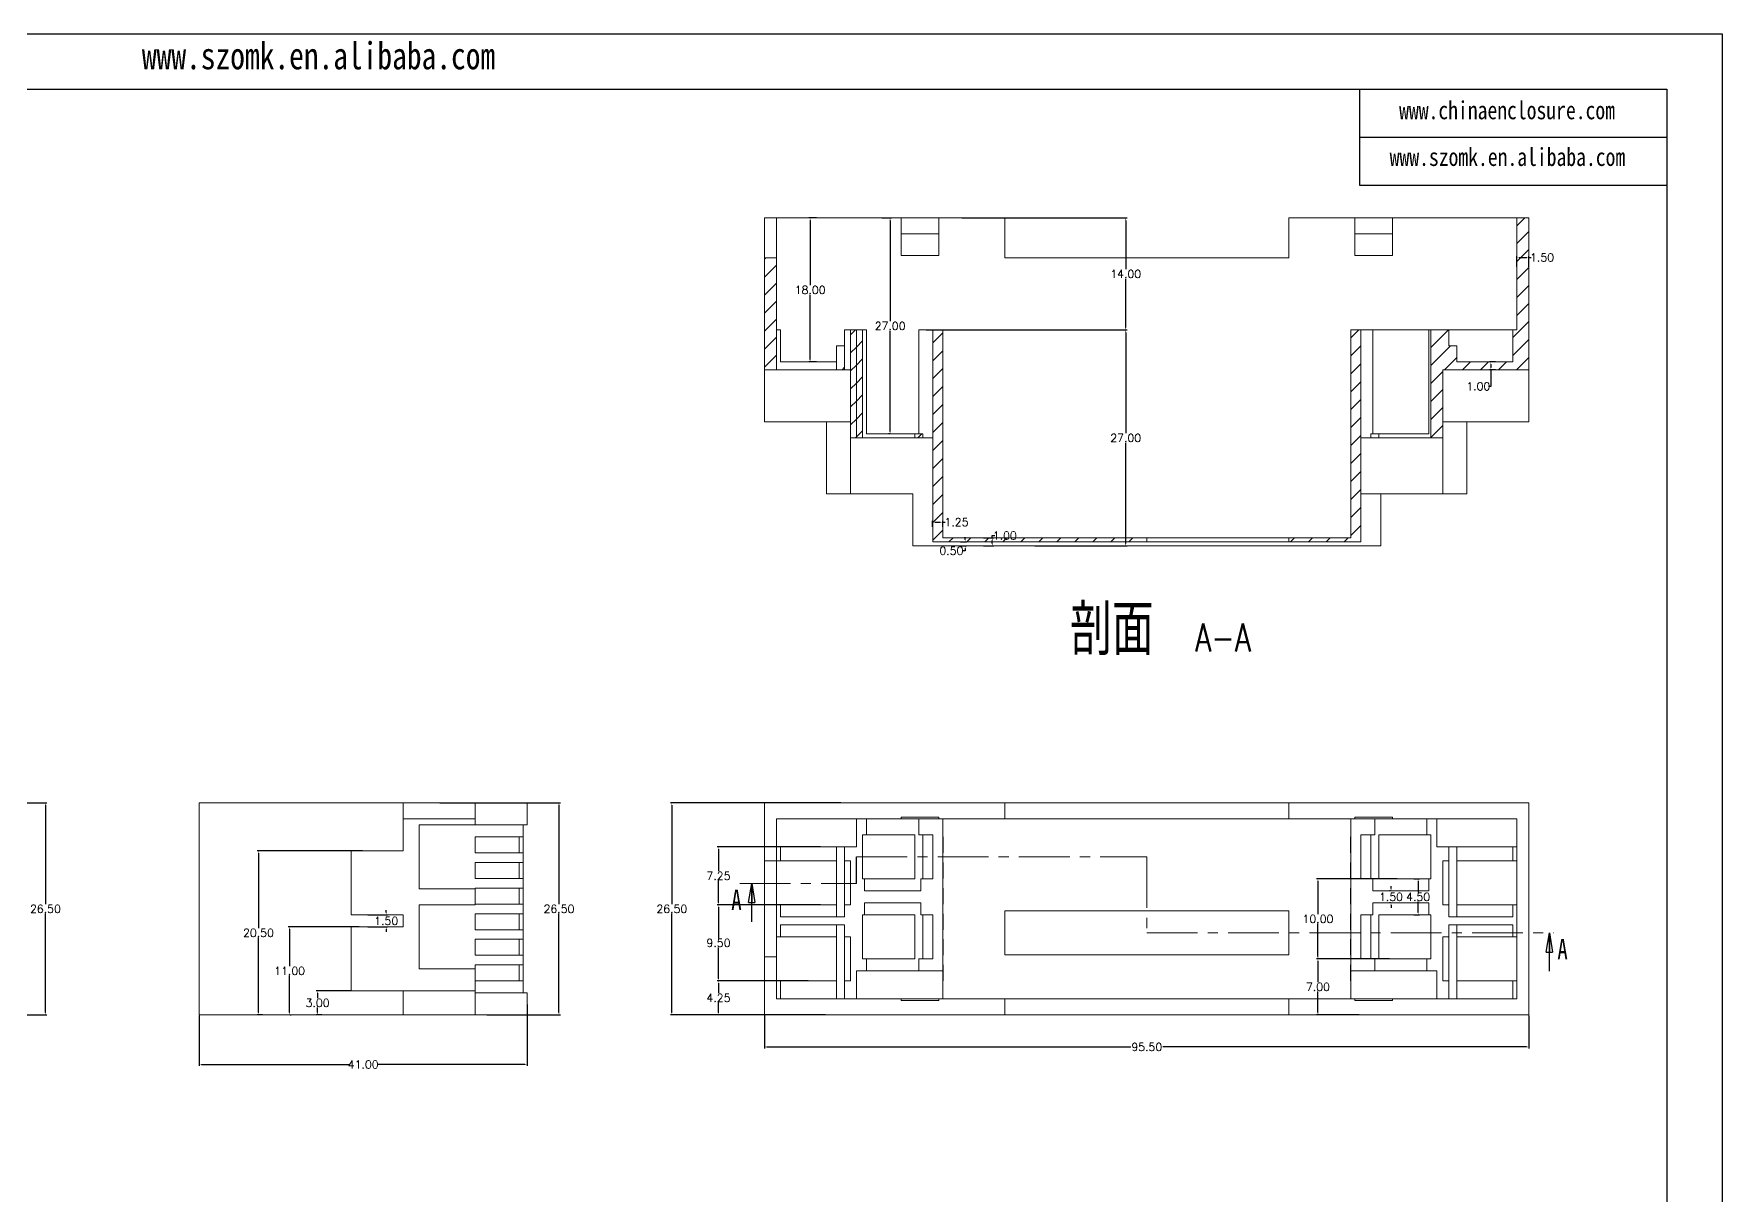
# Model space of a CAD drawing. Header units: inches. Extents: x 2307 to 3202, y 573 to 864.
# Drawn here: x 2506.2 to 2717.2, y 718.1 to 863.3 of the extents above; entities that cross this region are included whole.
import ezdxf

# ---------------------------------------------------------------- set-up
doc = ezdxf.new("R2010")
doc.units = ezdxf.units.IN
doc.linetypes.add('CENTER', pattern=[10.16, 6.35, -1.27, 1.27, -1.27])
doc.linetypes.add('PHANTOM', pattern=[12.7, 6.35, -1.27, 1.27, -1.27, 1.27, -1.27])
doc.layers.add('文字', color=81, linetype='Continuous')
doc.styles.add('SLDTEXTSTYLE0', font='TXT', dxfattribs={"width": 0.75})
doc.styles.add('SLDTEXTSTYLE1', font='TXT', dxfattribs={"width": 0.75, "bigfont": 'bigfont'})
doc.styles.add('SLDTEXTSTYLE3', font='TXT', dxfattribs={"width": 0.75, "bigfont": 'bigfont'})
doc.styles.get("Standard").update_dxf_attribs({"font": 'txt', "bigfont": 'gbcbig.shx'})
doc.styles.add('宋体', font='', dxfattribs={"width": 0.8, "height": 3.5})
doc.styles.get('宋体').set_extended_font_data('SimSun')
doc.dimstyles.new('1.5', dxfattribs={"dimtxt": 1, "dimasz": 0.3, "dimexe": 0.18, "dimexo": 0.0625, "dimgap": 0.09, "dimtad": 0, "dimtih": 1, "dimtoh": 1, "dimzin": 0, "dimdsep": 46, "dimtxsty": 'Standard', "dimcen": 0, "dimadec": 0, "dimazin": 2, "dimtfac": 1, "dimtofl": 0, "dimtmove": 0, "dimatfit": 3, "dimfxl": 1, "dimtolj": 1, "dimtzin": 0, "dimarcsym": 0})
pattern_1 = [(45, (2081.171, 281.8205), (-2.245064, 2.245064), [])]

# ---------------------------------------------------------------- blocks, each defined once
blk = doc.blocks.new('_CLOSED')
at = {"color": 0, "linetype": 'ByBlock', "lineweight": -2}
for p, q in [((-1, 0.166667), (0, 0)), ((-1, 0.166667), (-1, -0.166667)), ((0, 0), (-1, -0.166667)), ((0, 0), (-1, 0))]:
    blk.add_line(p, q, dxfattribs=at)
blk = doc.blocks.new('SW_NOTE_2')
at = {"color": 0, "linetype": 'Continuous', "lineweight": 0, "attachment_point": 2}
for s, insert, char_height, style in [('剖面', (8.33, 8.19), 6.35, 'SLDTEXTSTYLE1'), ('A-A', (22.23, 5.8), 3.5, 'SLDTEXTSTYLE3')]:
    blk.add_mtext(s, dxfattribs=dict(at, insert=insert, char_height=char_height, style=style))
blk = doc.blocks.new('*D239')
at = {"color": 0, "lineweight": -2}
for p, q in [((2486.42, 767.18), (2507.82, 767.18)), ((2507.64, 766.88), (2507.64, 754.52)), ((2507.64, 740.98), (2507.64, 753.34)), ((2485.89, 740.68), (2507.82, 740.68))]:
    blk.add_line(p, q, dxfattribs=at)
at = {"color": 0}
for points in [[(2507.59, 766.88), (2507.69, 766.88), (2507.64, 767.18)], [(2507.59, 740.98), (2507.69, 740.98), (2507.64, 740.68)]]:
    blk.add_solid(points, dxfattribs=at)
at = {"layer": 'Defpoints', "color": 0}
for p in [(2486.36, 767.18), (2507.64, 767.18), (2485.83, 740.68)]:
    blk.add_point(p, dxfattribs=at)
at = {"color": 0, "insert": (2507.64, 753.93), "char_height": 1, "attachment_point": 5}
blk.add_mtext('\\A1;26.50', dxfattribs=at)
blk = doc.blocks.new('*D253')
at = {"color": 0, "lineweight": -2}
for p, q in [((2526.85, 740.62), (2526.85, 734.3)), ((2567.85, 741.99), (2567.85, 734.3)), ((2527.15, 734.48), (2545.59, 734.48)), ((2567.55, 734.48), (2549.1, 734.48))]:
    blk.add_line(p, q, dxfattribs=at)
at = {"color": 0}
for points in [[(2527.15, 734.53), (2527.15, 734.43), (2526.85, 734.48)], [(2567.55, 734.53), (2567.55, 734.43), (2567.85, 734.48)]]:
    blk.add_solid(points, dxfattribs=at)
at = {"layer": 'Defpoints', "color": 0}
for p in [(2526.85, 740.68), (2567.85, 742.05), (2567.85, 734.48)]:
    blk.add_point(p, dxfattribs=at)
at = {"color": 0, "insert": (2547.35, 734.48), "char_height": 1, "attachment_point": 5}
blk.add_mtext('\\A1;41.00', dxfattribs=at)
blk = doc.blocks.new('*D254')
at = {"color": 0, "lineweight": -2}
for p, q in [((2556.91, 767.18), (2571.99, 767.18)), ((2571.81, 766.88), (2571.81, 754.52)), ((2571.81, 740.98), (2571.81, 753.34)), ((2562.79, 740.68), (2571.99, 740.68))]:
    blk.add_line(p, q, dxfattribs=at)
at = {"color": 0}
for points in [[(2571.76, 766.88), (2571.86, 766.88), (2571.81, 767.18)], [(2571.76, 740.98), (2571.86, 740.98), (2571.81, 740.68)]]:
    blk.add_solid(points, dxfattribs=at)
at = {"layer": 'Defpoints', "color": 0}
for p in [(2556.85, 767.18), (2571.81, 767.18), (2562.73, 740.68)]:
    blk.add_point(p, dxfattribs=at)
at = {"color": 0, "insert": (2571.81, 753.93), "char_height": 1, "attachment_point": 5}
blk.add_mtext('\\A1;26.50', dxfattribs=at)
blk = doc.blocks.new('*D255')
at = {"color": 0, "lineweight": -2}
for p, q in [((2545.79, 743.68), (2541.47, 743.68)), ((2541.65, 743.38), (2541.65, 742.77)), ((2542.19, 740.68), (2541.47, 740.68)), ((2541.65, 740.98), (2541.65, 741.59))]:
    blk.add_line(p, q, dxfattribs=at)
at = {"color": 0}
for points in [[(2541.6, 743.38), (2541.7, 743.38), (2541.65, 743.68)], [(2541.6, 740.98), (2541.7, 740.98), (2541.65, 740.68)]]:
    blk.add_solid(points, dxfattribs=at)
at = {"layer": 'Defpoints', "color": 0}
for p in [(2541.65, 743.68), (2545.85, 743.68), (2542.25, 740.68)]:
    blk.add_point(p, dxfattribs=at)
at = {"color": 0, "insert": (2541.65, 742.18), "char_height": 1, "attachment_point": 5}
blk.add_mtext('\\A1;3.00', dxfattribs=at)
blk = doc.blocks.new('*D256')
at = {"color": 0, "lineweight": -2}
for p, q in [((2546.83, 751.68), (2537.97, 751.68)), ((2538.15, 751.38), (2538.15, 746.77)), ((2538.15, 740.98), (2538.15, 745.59)), ((2538.21, 740.68), (2538.33, 740.68))]:
    blk.add_line(p, q, dxfattribs=at)
at = {"color": 0}
for points in [[(2538.1, 751.38), (2538.2, 751.38), (2538.15, 751.68)], [(2538.1, 740.98), (2538.2, 740.98), (2538.15, 740.68)]]:
    blk.add_solid(points, dxfattribs=at)
at = {"layer": 'Defpoints', "color": 0}
for p in [(2538.15, 751.68), (2546.89, 751.68), (2538.15, 740.68)]:
    blk.add_point(p, dxfattribs=at)
at = {"color": 0, "insert": (2538.15, 746.18), "char_height": 1, "attachment_point": 5}
blk.add_mtext('\\A1;11.00', dxfattribs=at)
blk = doc.blocks.new('*D257')
at = {"color": 0, "lineweight": -2}
for p, q in [((2547.27, 761.18), (2534.08, 761.18)), ((2534.26, 760.88), (2534.26, 751.52)), ((2534.26, 740.98), (2534.26, 750.34)), ((2534.75, 740.68), (2534.08, 740.68))]:
    blk.add_line(p, q, dxfattribs=at)
at = {"color": 0}
for points in [[(2534.21, 760.88), (2534.31, 760.88), (2534.26, 761.18)], [(2534.21, 740.98), (2534.31, 740.98), (2534.26, 740.68)]]:
    blk.add_solid(points, dxfattribs=at)
at = {"layer": 'Defpoints', "color": 0}
for p in [(2534.26, 761.18), (2547.33, 761.18), (2534.82, 740.68)]:
    blk.add_point(p, dxfattribs=at)
at = {"color": 0, "insert": (2534.26, 750.93), "char_height": 1, "attachment_point": 5}
blk.add_mtext('\\A1;20.50', dxfattribs=at)
blk = doc.blocks.new('*D258')
at = {"color": 0, "lineweight": -2}
for p, q in [((2547.92, 753.18), (2550.4, 753.18)), ((2550.22, 753.48), (2550.22, 753.78)), ((2547.92, 751.68), (2550.4, 751.68)), ((2550.22, 751.38), (2550.22, 751.08))]:
    blk.add_line(p, q, dxfattribs=at)
at = {"color": 0}
for points in [[(2550.17, 753.48), (2550.27, 753.48), (2550.22, 753.18)], [(2550.17, 751.38), (2550.27, 751.38), (2550.22, 751.68)]]:
    blk.add_solid(points, dxfattribs=at)
at = {"layer": 'Defpoints', "color": 0}
for p in [(2547.85, 753.18), (2547.85, 751.68), (2550.22, 751.68)]:
    blk.add_point(p, dxfattribs=at)
at = {"color": 0, "insert": (2550.22, 752.43), "char_height": 1, "attachment_point": 5}
blk.add_mtext('\\A1;1.50', dxfattribs=at)
blk = doc.blocks.new('*D262')
at = {"color": 0, "lineweight": -2}
for p, q in [((2597.5, 740.62), (2597.5, 736.49)), ((2693, 740.62), (2693, 736.49)), ((2597.8, 736.67), (2643.25, 736.67)), ((2692.7, 736.67), (2647.26, 736.67))]:
    blk.add_line(p, q, dxfattribs=at)
at = {"color": 0}
for points in [[(2597.8, 736.72), (2597.8, 736.62), (2597.5, 736.67)], [(2692.7, 736.72), (2692.7, 736.62), (2693, 736.67)]]:
    blk.add_solid(points, dxfattribs=at)
at = {"layer": 'Defpoints', "color": 0}
for p in [(2597.5, 740.68), (2693, 740.68), (2597.5, 736.67)]:
    blk.add_point(p, dxfattribs=at)
at = {"color": 0, "insert": (2645.25, 736.67), "char_height": 1, "attachment_point": 5}
blk.add_mtext('\\A1;95.50', dxfattribs=at)
blk = doc.blocks.new('*D263')
at = {"color": 0, "lineweight": -2}
for p, q in [((2607.03, 767.18), (2585.73, 767.18)), ((2585.91, 766.88), (2585.91, 754.52)), ((2585.91, 740.98), (2585.91, 753.34)), ((2605.12, 740.68), (2585.73, 740.68))]:
    blk.add_line(p, q, dxfattribs=at)
at = {"color": 0}
for points in [[(2585.86, 766.88), (2585.96, 766.88), (2585.91, 767.18)], [(2585.86, 740.98), (2585.96, 740.98), (2585.91, 740.68)]]:
    blk.add_solid(points, dxfattribs=at)
at = {"layer": 'Defpoints', "color": 0}
for p in [(2585.91, 767.18), (2607.09, 767.18), (2605.18, 740.68)]:
    blk.add_point(p, dxfattribs=at)
at = {"color": 0, "insert": (2585.91, 753.93), "char_height": 1, "attachment_point": 5}
blk.add_mtext('\\A1;26.50', dxfattribs=at)
blk = doc.blocks.new('*D264')
at = {"color": 0, "lineweight": -2}
for p, q in [((2602.94, 744.93), (2591.56, 744.93)), ((2591.74, 744.63), (2591.74, 743.39)), ((2601.85, 740.68), (2591.56, 740.68)), ((2591.74, 740.98), (2591.74, 742.21))]:
    blk.add_line(p, q, dxfattribs=at)
at = {"color": 0}
for points in [[(2591.69, 744.63), (2591.79, 744.63), (2591.74, 744.93)], [(2591.69, 740.98), (2591.79, 740.98), (2591.74, 740.68)]]:
    blk.add_solid(points, dxfattribs=at)
at = {"layer": 'Defpoints', "color": 0}
for p in [(2603, 744.93), (2591.74, 740.68), (2601.91, 740.68)]:
    blk.add_point(p, dxfattribs=at)
at = {"color": 0, "insert": (2591.74, 742.8), "char_height": 1, "attachment_point": 5}
blk.add_mtext('\\A1;4.25', dxfattribs=at)
blk = doc.blocks.new('*D265')
at = {"color": 0, "lineweight": -2}
for p, q in [((2602.94, 754.43), (2591.56, 754.43)), ((2591.74, 754.13), (2591.74, 750.27)), ((2591.74, 745.23), (2591.74, 749.09)), ((2602.94, 744.93), (2591.56, 744.93))]:
    blk.add_line(p, q, dxfattribs=at)
at = {"color": 0}
for points in [[(2591.69, 754.13), (2591.79, 754.13), (2591.74, 754.43)], [(2591.69, 745.23), (2591.79, 745.23), (2591.74, 744.93)]]:
    blk.add_solid(points, dxfattribs=at)
at = {"layer": 'Defpoints', "color": 0}
for p in [(2591.74, 754.43), (2603, 754.43), (2603, 744.93)]:
    blk.add_point(p, dxfattribs=at)
at = {"color": 0, "insert": (2591.74, 749.68), "char_height": 1, "attachment_point": 5}
blk.add_mtext('\\A1;9.50', dxfattribs=at)
blk = doc.blocks.new('*D266')
at = {"color": 0, "lineweight": -2}
for p, q in [((2604.5, 761.68), (2591.56, 761.68)), ((2591.74, 761.38), (2591.74, 758.64)), ((2591.74, 754.73), (2591.74, 757.46)), ((2604.5, 754.43), (2591.56, 754.43))]:
    blk.add_line(p, q, dxfattribs=at)
at = {"color": 0}
for points in [[(2591.69, 761.38), (2591.79, 761.38), (2591.74, 761.68)], [(2591.69, 754.73), (2591.79, 754.73), (2591.74, 754.43)]]:
    blk.add_solid(points, dxfattribs=at)
at = {"layer": 'Defpoints', "color": 0}
for p in [(2591.74, 761.68), (2604.57, 761.68), (2604.57, 754.43)]:
    blk.add_point(p, dxfattribs=at)
at = {"color": 0, "insert": (2591.74, 758.05), "char_height": 1, "attachment_point": 5}
blk.add_mtext('\\A1;7.25', dxfattribs=at)
blk = doc.blocks.new('*D267')
at = {"color": 0, "lineweight": -2}
for p, q in [((2675.56, 747.68), (2666.46, 747.68)), ((2666.64, 747.38), (2666.64, 744.77)), ((2666.64, 740.98), (2666.64, 743.59)), ((2671.77, 740.68), (2666.46, 740.68))]:
    blk.add_line(p, q, dxfattribs=at)
at = {"color": 0}
for points in [[(2666.59, 747.38), (2666.69, 747.38), (2666.64, 747.68)], [(2666.59, 740.98), (2666.69, 740.98), (2666.64, 740.68)]]:
    blk.add_solid(points, dxfattribs=at)
at = {"layer": 'Defpoints', "color": 0}
for p in [(2666.64, 747.68), (2675.63, 747.68), (2671.83, 740.68)]:
    blk.add_point(p, dxfattribs=at)
at = {"color": 0, "insert": (2666.64, 744.18), "char_height": 1, "attachment_point": 5}
blk.add_mtext('\\A1;7.00', dxfattribs=at)
blk = doc.blocks.new('*D268')
at = {"color": 0, "lineweight": -2}
for p, q in [((2676.55, 757.68), (2666.46, 757.68)), ((2666.64, 757.38), (2666.64, 753.27)), ((2666.64, 747.98), (2666.64, 752.09)), ((2675.56, 747.68), (2666.46, 747.68))]:
    blk.add_line(p, q, dxfattribs=at)
at = {"color": 0}
for points in [[(2666.59, 757.38), (2666.69, 757.38), (2666.64, 757.68)], [(2666.59, 747.98), (2666.69, 747.98), (2666.64, 747.68)]]:
    blk.add_solid(points, dxfattribs=at)
at = {"layer": 'Defpoints', "color": 0}
for p in [(2666.64, 757.68), (2676.61, 757.68), (2675.63, 747.68)]:
    blk.add_point(p, dxfattribs=at)
at = {"color": 0, "insert": (2666.64, 752.68), "char_height": 1, "attachment_point": 5}
blk.add_mtext('\\A1;10.00', dxfattribs=at)
blk = doc.blocks.new('*D269')
at = {"color": 0, "lineweight": -2}
for p, q in [((2675.7, 756.18), (2675.59, 756.18)), ((2675.77, 756.48), (2675.77, 756.78)), ((2675.7, 754.68), (2675.59, 754.68)), ((2675.77, 754.38), (2675.77, 754.08))]:
    blk.add_line(p, q, dxfattribs=at)
at = {"color": 0}
for points in [[(2675.72, 756.48), (2675.82, 756.48), (2675.77, 756.18)], [(2675.72, 754.38), (2675.82, 754.38), (2675.77, 754.68)]]:
    blk.add_solid(points, dxfattribs=at)
at = {"layer": 'Defpoints', "color": 0}
for p in [(2675.77, 756.18), (2675.77, 756.18), (2675.77, 754.68)]:
    blk.add_point(p, dxfattribs=at)
at = {"color": 0, "insert": (2675.77, 755.43), "char_height": 1, "attachment_point": 5}
blk.add_mtext('\\A1;1.50', dxfattribs=at)
blk = doc.blocks.new('*D270')
at = {"color": 0, "lineweight": -2}
for p, q in [((2678.64, 757.68), (2679.34, 757.68)), ((2679.16, 757.38), (2679.16, 756.02)), ((2678.64, 753.18), (2679.34, 753.18)), ((2679.16, 753.48), (2679.16, 754.84))]:
    blk.add_line(p, q, dxfattribs=at)
at = {"color": 0}
for points in [[(2679.11, 757.38), (2679.21, 757.38), (2679.16, 757.68)], [(2679.11, 753.48), (2679.21, 753.48), (2679.16, 753.18)]]:
    blk.add_solid(points, dxfattribs=at)
at = {"layer": 'Defpoints', "color": 0}
for p in [(2678.58, 757.68), (2679.16, 757.68), (2678.58, 753.18)]:
    blk.add_point(p, dxfattribs=at)
at = {"color": 0, "insert": (2679.16, 755.43), "char_height": 1, "attachment_point": 5}
blk.add_mtext('\\A1;4.50', dxfattribs=at)
blk = doc.blocks.new('*D271')
at = {"color": 0, "lineweight": -2}
for p, q in [((2691.5, 834.18), (2691.5, 835.53)), ((2693, 834.18), (2693, 835.53)), ((2691.8, 835.35), (2692.7, 835.35)), ((2693, 835.35), (2693.3, 835.35))]:
    blk.add_line(p, q, dxfattribs=at)
at = {"color": 0}
for points in [[(2691.8, 835.4), (2691.8, 835.3), (2691.5, 835.35)], [(2692.7, 835.4), (2692.7, 835.3), (2693, 835.35)]]:
    blk.add_solid(points, dxfattribs=at)
at = {"layer": 'Defpoints', "color": 0}
for p in [(2691.5, 834.11), (2693, 835.35), (2693, 834.11)]:
    blk.add_point(p, dxfattribs=at)
at = {"color": 0, "insert": (2694.64, 835.35), "char_height": 1, "attachment_point": 5}
blk.add_mtext('\\A1;1.50', dxfattribs=at)
blk = doc.blocks.new('*D272')
at = {"color": 0, "lineweight": -2}
for p, q in [((2688.81, 822.29), (2688.06, 822.29)), ((2688.81, 821.29), (2688.06, 821.29)), ((2688.24, 821.99), (2688.24, 821.59)), ((2688.24, 821.29), (2688.24, 819.24)), ((2688.24, 819.24), (2687.94, 819.24))]:
    blk.add_line(p, q, dxfattribs=at)
at = {"color": 0}
for points in [[(2688.19, 821.99), (2688.29, 821.99), (2688.24, 822.29)], [(2688.19, 821.59), (2688.29, 821.59), (2688.24, 821.29)]]:
    blk.add_solid(points, dxfattribs=at)
at = {"layer": 'Defpoints', "color": 0}
for p in [(2688.24, 821.29), (2688.88, 822.29), (2688.88, 821.29)]:
    blk.add_point(p, dxfattribs=at)
at = {"color": 0, "insert": (2686.68, 819.24), "char_height": 1, "attachment_point": 5}
blk.add_mtext('\\A1;1.00', dxfattribs=at)
blk = doc.blocks.new('*D273')
at = {"color": 0, "lineweight": -2}
for p, q in [((2621.96, 799.79), (2622.74, 799.79)), ((2622.56, 800.09), (2622.56, 800.39)), ((2621.96, 799.29), (2622.74, 799.29)), ((2622.56, 798.69), (2622.26, 798.69)), ((2622.56, 798.99), (2622.56, 798.69))]:
    blk.add_line(p, q, dxfattribs=at)
at = {"color": 0}
for points in [[(2622.51, 800.09), (2622.61, 800.09), (2622.56, 799.79)], [(2622.51, 798.99), (2622.61, 798.99), (2622.56, 799.29)]]:
    blk.add_solid(points, dxfattribs=at)
at = {"layer": 'Defpoints', "color": 0}
for p in [(2621.9, 799.79), (2621.9, 799.29), (2622.56, 799.29)]:
    blk.add_point(p, dxfattribs=at)
at = {"color": 0, "insert": (2620.84, 798.69), "char_height": 1, "attachment_point": 5}
blk.add_mtext('\\A1;0.50', dxfattribs=at)
blk = doc.blocks.new('*D274')
at = {"color": 0, "lineweight": -2}
for p, q in [((2624.85, 800.29), (2626.13, 800.29)), ((2625.95, 800.29), (2625.95, 800.59)), ((2625.95, 800.59), (2626.25, 800.59)), ((2625.95, 799.59), (2625.95, 799.99)), ((2624.85, 799.29), (2626.13, 799.29))]:
    blk.add_line(p, q, dxfattribs=at)
at = {"color": 0}
for points in [[(2625.9, 799.99), (2626, 799.99), (2625.95, 800.29)], [(2625.9, 799.59), (2626, 799.59), (2625.95, 799.29)]]:
    blk.add_solid(points, dxfattribs=at)
at = {"layer": 'Defpoints', "color": 0}
for p in [(2624.78, 800.29), (2625.95, 800.29), (2624.78, 799.29)]:
    blk.add_point(p, dxfattribs=at)
at = {"color": 0, "insert": (2627.51, 800.59), "char_height": 1, "attachment_point": 5}
blk.add_mtext('\\A1;1.00', dxfattribs=at)
blk = doc.blocks.new('*D275')
at = {"color": 0, "lineweight": -2}
for p, q in [((2618.5, 801.69), (2618.5, 802.45)), ((2618.8, 802.27), (2619.45, 802.27)), ((2619.75, 801.69), (2619.75, 802.45)), ((2619.75, 802.27), (2620.05, 802.27))]:
    blk.add_line(p, q, dxfattribs=at)
at = {"color": 0}
for points in [[(2618.8, 802.32), (2618.8, 802.22), (2618.5, 802.27)], [(2619.45, 802.32), (2619.45, 802.22), (2619.75, 802.27)]]:
    blk.add_solid(points, dxfattribs=at)
at = {"layer": 'Defpoints', "color": 0}
for p in [(2619.75, 802.27), (2618.5, 801.63), (2619.75, 801.63)]:
    blk.add_point(p, dxfattribs=at)
at = {"color": 0, "insert": (2621.48, 802.27), "char_height": 1, "attachment_point": 5}
blk.add_mtext('\\A1;1.25', dxfattribs=at)
blk = doc.blocks.new('*D276')
at = {"color": 0, "lineweight": -2}
for p, q in [((2619.81, 826.29), (2642.8, 826.29)), ((2642.62, 825.99), (2642.62, 813.38)), ((2642.62, 799.59), (2642.62, 812.2)), ((2631.28, 799.29), (2642.8, 799.29))]:
    blk.add_line(p, q, dxfattribs=at)
at = {"color": 0}
for points in [[(2642.57, 825.99), (2642.67, 825.99), (2642.62, 826.29)], [(2642.57, 799.59), (2642.67, 799.59), (2642.62, 799.29)]]:
    blk.add_solid(points, dxfattribs=at)
at = {"layer": 'Defpoints', "color": 0}
for p in [(2619.75, 826.29), (2642.62, 826.29), (2631.22, 799.29)]:
    blk.add_point(p, dxfattribs=at)
at = {"color": 0, "insert": (2642.62, 812.79), "char_height": 1, "attachment_point": 5}
blk.add_mtext('\\A1;27.00', dxfattribs=at)
blk = doc.blocks.new('*D277')
at = {"color": 0, "lineweight": -2}
for p, q in [((2622.16, 840.29), (2642.8, 840.29)), ((2642.62, 839.99), (2642.62, 833.88)), ((2642.62, 826.59), (2642.62, 832.7)), ((2617.69, 826.29), (2642.8, 826.29))]:
    blk.add_line(p, q, dxfattribs=at)
at = {"color": 0}
for points in [[(2642.57, 839.99), (2642.67, 839.99), (2642.62, 840.29)], [(2642.57, 826.59), (2642.67, 826.59), (2642.62, 826.29)]]:
    blk.add_solid(points, dxfattribs=at)
at = {"layer": 'Defpoints', "color": 0}
for p in [(2622.1, 840.29), (2642.62, 840.29), (2617.63, 826.29)]:
    blk.add_point(p, dxfattribs=at)
at = {"color": 0, "insert": (2642.62, 833.29), "char_height": 1, "attachment_point": 5}
blk.add_mtext('\\A1;14.00', dxfattribs=at)
blk = doc.blocks.new('*D278')
at = {"color": 0, "lineweight": -2}
for p, q in [((2603.99, 840.29), (2603.01, 840.29)), ((2603.19, 839.99), (2603.19, 831.88)), ((2603.19, 822.59), (2603.19, 830.7)), ((2603.99, 822.29), (2603.01, 822.29))]:
    blk.add_line(p, q, dxfattribs=at)
at = {"color": 0}
for points in [[(2603.14, 839.99), (2603.24, 839.99), (2603.19, 840.29)], [(2603.14, 822.59), (2603.24, 822.59), (2603.19, 822.29)]]:
    blk.add_solid(points, dxfattribs=at)
at = {"layer": 'Defpoints', "color": 0}
for p in [(2603.19, 840.29), (2604.05, 840.29), (2604.05, 822.29)]:
    blk.add_point(p, dxfattribs=at)
at = {"color": 0, "insert": (2603.19, 831.29), "char_height": 1, "attachment_point": 5}
blk.add_mtext('\\A1;18.00', dxfattribs=at)
blk = doc.blocks.new('*D279')
at = {"color": 0, "lineweight": -2}
for p, q in [((2612.15, 840.29), (2613.36, 840.29)), ((2613.18, 839.99), (2613.18, 827.38)), ((2613.18, 813.59), (2613.18, 826.2)), ((2613.19, 813.29), (2613, 813.29))]:
    blk.add_line(p, q, dxfattribs=at)
at = {"color": 0}
for points in [[(2613.13, 839.99), (2613.23, 839.99), (2613.18, 840.29)], [(2613.13, 813.59), (2613.23, 813.59), (2613.18, 813.29)]]:
    blk.add_solid(points, dxfattribs=at)
at = {"layer": 'Defpoints', "color": 0}
for p in [(2612.08, 840.29), (2613.18, 840.29), (2613.25, 813.29)]:
    blk.add_point(p, dxfattribs=at)
at = {"color": 0, "insert": (2613.18, 826.79), "char_height": 1, "attachment_point": 5}
blk.add_mtext('\\A1;27.00', dxfattribs=at)

msp = doc.modelspace()

# ---------------------------------------------------------------- hatches: boundary and pattern name
at = {"linetype": 'Continuous', "lineweight": 0}
h = msp.add_hatch(dxfattribs=at)
h.set_pattern_fill('ANSI31', color=4, scale=0.5, style=0)
h.paths.add_polyline_path([(2693.002, 821.294), (2693.002, 840.294), (2691.502, 840.294), (2691.502, 826.294), (2691.002, 826.294), (2691.002, 822.294), (2684.002, 822.294), (2684.002, 824.294), (2683.002, 824.294), (2683.002, 826.294), (2680.752, 826.294), (2680.752, 812.794), (2682.252, 812.794), (2682.252, 821.294)], flags=0)
h = msp.add_hatch(dxfattribs=at)
h.set_pattern_fill('ANSI31', color=4, scale=0.5, style=0)
h.paths.add_polyline_path([(2597.502, 835.294), (2597.502, 821.294), (2599.002, 821.294), (2599.002, 835.294)], flags=0)
h = msp.add_hatch(dxfattribs=at)
h.set_pattern_fill('ANSI31', color=4, scale=0.5, style=0)
h.paths.add_polyline_path([(2608.966, 812.794), (2608.966, 826.294), (2608.252, 826.294), (2608.252, 812.794)], flags=0)
h = msp.add_hatch(dxfattribs=at)
h.set_pattern_fill('ANSI31', color=4, scale=0.5, style=0)
h.paths.add_polyline_path([(2609.752, 812.794), (2609.752, 826.294), (2608.966, 826.294), (2608.966, 812.794)], flags=0)
h = msp.add_hatch(dxfattribs=at)
h.set_pattern_fill('ANSI31', color=4, scale=0.5, style=0)
h.paths.add_polyline_path([(2645.252, 800.294), (2619.752, 800.294), (2619.752, 826.294), (2618.502, 826.294), (2618.502, 799.794), (2645.252, 799.794)], flags=0)
h = msp.add_hatch(dxfattribs=at)
h.set_pattern_fill('ANSI31', color=4, scale=0.5, style=0)
h.paths.add_polyline_path([(2672.002, 799.794), (2672.002, 826.294), (2670.752, 826.294), (2670.752, 800.294), (2663.002, 800.294), (2663.002, 799.794)], flags=0)
h = msp.add_hatch(dxfattribs=at)
h.set_pattern_fill('ANSI31', style=0)
h.set_pattern_definition(pattern_1)
h.paths.add_polyline_path([(2606.502, 824.294), (2606.502, 821.294), (2607.502, 821.294), (2607.502, 824.294)], flags=0)
h = msp.add_hatch(dxfattribs=at)
h.set_pattern_fill('ANSI31', style=0)
h.set_pattern_definition(pattern_1)
h.paths.add_polyline_path([(2616.252, 813.294), (2616.252, 812.794), (2617.252, 812.794), (2617.252, 813.294)], flags=0)

# ---------------------------------------------------------------- linework, layer by layer
for p, q in [((2306.504, 863.315), (2717.154, 863.315)), ((2717.154, 863.315), (2717.154, 572.957)), ((2317.13, 856.402), (2710.241, 856.402)), ((2671.834, 856.402), (2671.834, 844.4)), ((2710.241, 856.402), (2710.241, 579.87)), ((2671.834, 850.401), (2710.241, 850.401)), ((2671.834, 844.4), (2710.241, 844.4))]:
    msp.add_line(p, q)
at = {"color": 7, "linetype": 'Continuous', "lineweight": 15}
for p, q in [((2599.002, 840.294), (2597.502, 840.294)), ((2597.502, 840.294), (2597.502, 835.294)), ((2599.002, 840.294), (2599.002, 835.294)), ((2614.552, 840.294), (2599.002, 840.294)), ((2614.552, 835.594), (2614.552, 840.294)), ((2614.552, 840.294), (2619.252, 840.294)), ((2619.252, 840.294), (2619.252, 835.594)), ((2627.502, 840.294), (2619.252, 840.294)), ((2627.502, 835.294), (2627.502, 840.294)), ((2663.002, 840.294), (2663.002, 835.294)), ((2671.252, 840.294), (2663.002, 840.294)), ((2671.252, 835.594), (2671.252, 840.294)), ((2675.952, 840.294), (2671.252, 840.294)), ((2675.952, 840.294), (2675.952, 835.594)), ((2691.502, 840.294), (2675.952, 840.294)), ((2691.502, 826.294), (2691.502, 840.294)), ((2693.002, 840.294), (2691.502, 840.294)), ((2693.002, 840.294), (2693.002, 821.294)), ((2619.252, 838.294), (2614.552, 838.294)), ((2675.952, 838.294), (2671.252, 838.294)), ((2619.252, 835.594), (2614.552, 835.594)), ((2675.952, 835.594), (2671.252, 835.594)), ((2597.502, 835.294), (2599.002, 835.294)), ((2597.502, 821.294), (2597.502, 835.294)), ((2599.002, 835.294), (2599.002, 821.294)), ((2663.002, 835.294), (2627.502, 835.294)), ((2599.502, 826.294), (2599.002, 826.294)), ((2599.502, 826.294), (2599.502, 822.294)), ((2607.502, 826.294), (2607.502, 824.294)), ((2608.252, 826.294), (2607.502, 826.294)), ((2608.966, 826.294), (2608.252, 826.294)), ((2608.252, 812.794), (2608.252, 826.294)), ((2608.966, 826.294), (2608.966, 812.794)), ((2609.752, 826.294), (2608.966, 826.294)), ((2609.752, 826.294), (2609.752, 812.794)), ((2610.252, 826.294), (2609.752, 826.294)), ((2610.252, 813.294), (2610.252, 826.294)), ((2616.752, 813.294), (2616.752, 826.294)), ((2618.502, 826.294), (2616.752, 826.294)), ((2618.502, 799.794), (2618.502, 826.294)), ((2619.752, 826.294), (2618.502, 826.294)), ((2619.752, 826.294), (2619.752, 800.294)), ((2672.002, 826.294), (2670.752, 826.294)), ((2670.752, 800.294), (2670.752, 826.294)), ((2672.002, 799.794), (2672.002, 826.294)), ((2672.002, 826.294), (2673.502, 826.294)), ((2673.502, 813.294), (2673.502, 826.294)), ((2680.502, 826.294), (2673.502, 826.294)), ((2680.502, 813.294), (2680.502, 826.294)), ((2680.502, 826.294), (2680.752, 826.294)), ((2680.752, 826.294), (2680.752, 812.794)), ((2683.002, 826.294), (2680.752, 826.294)), ((2683.002, 826.294), (2683.002, 824.294)), ((2691.002, 826.294), (2683.002, 826.294)), ((2691.002, 826.294), (2691.002, 822.294)), ((2691.502, 826.294), (2691.002, 826.294)), ((2607.502, 824.294), (2606.502, 824.294)), ((2606.502, 821.294), (2606.502, 824.294)), ((2607.502, 824.294), (2607.502, 821.294)), ((2683.002, 824.294), (2684.002, 824.294)), ((2684.002, 822.294), (2684.002, 824.294)), ((2597.502, 821.294), (2599.002, 821.294)), ((2597.502, 821.294), (2597.502, 814.794)), ((2599.002, 821.294), (2606.502, 821.294)), ((2606.502, 822.294), (2599.502, 822.294)), ((2606.502, 821.294), (2607.502, 821.294)), ((2607.502, 821.294), (2608.252, 821.294)), ((2693.002, 821.294), (2682.252, 821.294)), ((2682.252, 812.794), (2682.252, 821.294)), ((2684.002, 822.294), (2691.002, 822.294)), ((2693.002, 821.294), (2693.002, 814.794)), ((2597.502, 814.794), (2608.252, 814.794)), ((2605.252, 814.794), (2605.252, 805.794)), ((2693.002, 814.794), (2682.252, 814.794)), ((2685.252, 814.794), (2685.252, 805.794)), ((2608.252, 812.794), (2608.966, 812.794)), ((2608.252, 812.794), (2608.252, 805.794)), ((2608.966, 812.794), (2609.752, 812.794)), ((2609.752, 812.794), (2616.252, 812.794)), ((2610.252, 813.294), (2616.252, 813.294)), ((2616.252, 813.294), (2617.252, 813.294)), ((2616.252, 812.794), (2616.252, 813.294)), ((2616.252, 812.794), (2617.252, 812.794)), ((2617.252, 813.294), (2617.252, 812.794)), ((2617.252, 812.794), (2618.502, 812.794)), ((2673.252, 812.794), (2672.002, 812.794)), ((2674.252, 813.294), (2673.252, 813.294)), ((2673.252, 813.294), (2673.252, 812.794)), ((2673.252, 812.794), (2674.252, 812.794)), ((2674.252, 812.794), (2674.252, 813.294)), ((2680.502, 813.294), (2674.252, 813.294)), ((2680.752, 812.794), (2674.252, 812.794)), ((2680.752, 812.794), (2682.252, 812.794)), ((2682.252, 805.794), (2682.252, 812.794)), ((2605.252, 805.794), (2608.252, 805.794)), ((2608.252, 805.794), (2616.002, 805.794)), ((2616.002, 805.794), (2616.002, 799.294)), ((2682.252, 805.794), (2672.002, 805.794)), ((2674.502, 805.794), (2674.502, 799.294)), ((2685.252, 805.794), (2682.252, 805.794)), ((2645.252, 799.794), (2618.502, 799.794)), ((2619.752, 800.294), (2645.252, 800.294)), ((2645.252, 800.294), (2645.252, 799.794)), ((2645.252, 800.294), (2663.002, 800.294)), ((2645.252, 799.794), (2663.002, 799.794)), ((2663.002, 799.794), (2663.002, 800.294)), ((2663.002, 800.294), (2670.752, 800.294)), ((2672.002, 799.794), (2663.002, 799.794)), ((2616.002, 799.294), (2674.502, 799.294)), ((2552.348, 767.178), (2526.848, 767.178)), ((2526.848, 767.178), (2526.848, 740.678)), ((2552.348, 767.178), (2552.348, 761.178)), ((2552.348, 767.178), (2561.348, 767.178)), ((2561.348, 767.178), (2561.348, 765.178)), ((2561.348, 767.178), (2567.848, 767.178)), ((2567.848, 767.178), (2567.848, 764.428)), ((2597.502, 759.928), (2597.502, 767.178)), ((2597.502, 767.178), (2627.502, 767.178)), ((2627.502, 767.178), (2627.502, 765.178)), ((2627.502, 767.178), (2663.002, 767.178)), ((2663.002, 767.178), (2663.002, 765.178)), ((2663.002, 767.178), (2693.002, 767.178)), ((2693.002, 767.178), (2693.002, 740.678)), ((2552.348, 765.178), (2561.348, 765.178)), ((2554.348, 764.428), (2561.348, 764.428)), ((2554.348, 764.428), (2554.348, 756.428)), ((2561.348, 765.178), (2561.348, 764.428)), ((2561.348, 764.428), (2567.848, 764.428)), ((2567.348, 764.428), (2567.348, 762.928)), ((2614.552, 765.178), (2599.002, 765.178)), ((2599.002, 765.178), (2599.002, 759.928)), ((2609.002, 765.178), (2609.002, 761.678)), ((2610.252, 765.178), (2610.252, 763.178)), ((2614.552, 765.378), (2619.252, 765.378)), ((2614.552, 765.378), (2614.552, 765.178)), ((2619.252, 765.178), (2614.552, 765.178)), ((2616.752, 763.178), (2616.752, 765.178)), ((2619.252, 765.378), (2619.252, 765.178)), ((2627.502, 765.178), (2619.252, 765.178)), ((2619.752, 765.178), (2619.752, 746.178)), ((2663.002, 765.178), (2627.502, 765.178)), ((2671.252, 765.178), (2663.002, 765.178)), ((2670.752, 746.178), (2670.752, 765.178)), ((2671.252, 765.378), (2671.252, 765.178)), ((2675.952, 765.378), (2671.252, 765.378)), ((2675.952, 765.178), (2671.252, 765.178)), ((2673.752, 763.178), (2673.752, 765.178)), ((2675.952, 765.378), (2675.952, 765.178)), ((2691.502, 765.178), (2675.952, 765.178)), ((2680.252, 765.178), (2680.252, 763.178)), ((2681.502, 765.178), (2681.502, 761.678)), ((2691.502, 742.678), (2691.502, 765.178)), ((2561.348, 762.928), (2561.348, 760.928)), ((2561.348, 762.928), (2567.348, 762.928)), ((2566.848, 760.928), (2566.848, 762.928)), ((2567.348, 760.928), (2567.348, 762.928)), ((2599.502, 761.678), (2599.002, 761.678)), ((2599.502, 761.678), (2599.502, 759.928)), ((2599.502, 761.678), (2606.502, 761.678)), ((2606.502, 752.928), (2606.502, 761.678)), ((2606.502, 761.678), (2607.502, 761.678)), ((2607.502, 761.678), (2607.502, 759.928)), ((2609.002, 761.678), (2607.502, 761.678)), ((2610.252, 763.178), (2609.752, 763.178)), ((2609.752, 763.178), (2609.752, 757.678)), ((2610.252, 763.178), (2616.252, 763.178)), ((2616.252, 757.678), (2616.252, 763.178)), ((2618.502, 763.178), (2616.752, 763.178)), ((2617.252, 763.178), (2617.252, 757.678)), ((2618.502, 757.678), (2618.502, 763.178)), ((2619.802, 762.928), (2619.752, 762.928)), ((2619.802, 760.928), (2619.802, 762.928)), ((2670.702, 760.928), (2670.702, 762.928)), ((2670.702, 762.928), (2670.752, 762.928)), ((2672.002, 763.178), (2673.752, 763.178)), ((2672.002, 757.678), (2672.002, 763.178)), ((2673.252, 763.178), (2673.252, 757.678)), ((2674.252, 757.678), (2674.252, 763.178)), ((2680.252, 763.178), (2674.252, 763.178)), ((2680.252, 763.178), (2680.752, 763.178)), ((2680.752, 763.178), (2680.752, 757.678)), ((2681.502, 761.678), (2683.002, 761.678)), ((2683.002, 761.678), (2683.002, 759.928)), ((2684.002, 761.678), (2683.002, 761.678)), ((2684.002, 752.928), (2684.002, 761.678)), ((2691.002, 761.678), (2684.002, 761.678)), ((2691.002, 761.678), (2691.502, 761.678)), ((2691.002, 761.678), (2691.002, 759.928)), ((2545.848, 761.178), (2552.348, 761.178)), ((2545.848, 753.178), (2545.848, 761.178)), ((2561.348, 760.928), (2567.348, 760.928)), ((2561.348, 759.728), (2567.348, 759.728)), ((2561.348, 759.728), (2561.348, 757.728)), ((2566.848, 757.728), (2566.848, 759.728)), ((2567.348, 760.928), (2567.348, 759.728)), ((2567.348, 757.728), (2567.348, 759.728)), ((2599.002, 759.928), (2597.502, 759.928)), ((2597.502, 759.928), (2597.502, 747.928)), ((2599.002, 759.928), (2599.002, 747.928)), ((2599.502, 759.928), (2599.002, 759.928)), ((2606.502, 759.928), (2599.502, 759.928)), ((2608.252, 759.928), (2607.502, 759.928)), ((2607.502, 759.928), (2607.502, 754.428)), ((2608.252, 754.428), (2608.252, 759.928)), ((2619.752, 760.928), (2619.802, 760.928)), ((2619.802, 759.728), (2619.752, 759.728)), ((2619.802, 757.728), (2619.802, 759.728)), ((2670.752, 760.928), (2670.702, 760.928)), ((2670.702, 757.728), (2670.702, 759.728)), ((2670.702, 759.728), (2670.752, 759.728)), ((2682.252, 759.928), (2683.002, 759.928)), ((2682.252, 754.428), (2682.252, 759.928)), ((2683.002, 759.928), (2683.002, 754.428)), ((2684.002, 759.928), (2691.002, 759.928)), ((2691.002, 759.928), (2691.502, 759.928)), ((2561.348, 757.728), (2567.348, 757.728)), ((2567.348, 757.728), (2567.348, 756.528)), ((2609.752, 757.678), (2610.002, 757.678)), ((2610.002, 756.178), (2610.002, 757.678)), ((2616.252, 757.678), (2610.002, 757.678)), ((2617.002, 757.678), (2617.002, 756.178)), ((2617.002, 757.678), (2618.502, 757.678)), ((2619.752, 757.728), (2619.802, 757.728)), ((2670.752, 757.728), (2670.702, 757.728)), ((2673.502, 757.678), (2672.002, 757.678)), ((2673.502, 757.678), (2673.502, 756.178)), ((2674.252, 757.678), (2680.502, 757.678)), ((2680.502, 756.178), (2680.502, 757.678)), ((2680.752, 757.678), (2680.502, 757.678)), ((2554.348, 756.428), (2561.348, 756.428)), ((2561.348, 756.528), (2567.348, 756.528)), ((2561.348, 756.528), (2561.348, 756.428)), ((2561.348, 756.428), (2561.348, 754.428)), ((2566.848, 754.528), (2566.848, 756.528)), ((2567.348, 754.528), (2567.348, 756.528)), ((2617.002, 756.178), (2610.002, 756.178)), ((2619.802, 756.528), (2619.752, 756.528)), ((2619.802, 754.528), (2619.802, 756.528)), ((2670.702, 754.528), (2670.702, 756.528)), ((2670.702, 756.528), (2670.752, 756.528)), ((2673.502, 756.178), (2680.502, 756.178)), ((2545.848, 753.178), (2552.348, 753.178)), ((2552.348, 753.178), (2552.348, 751.678)), ((2561.348, 754.428), (2554.348, 754.428)), ((2554.348, 754.428), (2554.348, 746.428)), ((2561.348, 754.528), (2567.348, 754.528)), ((2561.348, 753.328), (2561.348, 751.328)), ((2561.348, 753.328), (2567.348, 753.328)), ((2566.848, 751.328), (2566.848, 753.328)), ((2567.348, 754.528), (2567.348, 753.328)), ((2567.348, 751.328), (2567.348, 753.328)), ((2599.002, 754.428), (2599.502, 754.428)), ((2599.502, 754.428), (2599.502, 752.928)), ((2599.502, 754.428), (2606.502, 754.428)), ((2607.502, 754.428), (2607.502, 752.928)), ((2607.502, 754.428), (2608.252, 754.428)), ((2610.002, 753.178), (2609.752, 753.178)), ((2609.752, 753.178), (2609.752, 747.678)), ((2610.002, 754.678), (2617.002, 754.678)), ((2610.002, 753.178), (2610.002, 754.678)), ((2610.002, 753.178), (2616.252, 753.178)), ((2616.252, 747.678), (2616.252, 753.178)), ((2617.002, 754.678), (2617.002, 753.178)), ((2618.502, 753.178), (2617.002, 753.178)), ((2617.252, 753.178), (2617.252, 747.678)), ((2618.502, 747.678), (2618.502, 753.178)), ((2619.752, 754.528), (2619.802, 754.528)), ((2619.802, 753.328), (2619.752, 753.328)), ((2619.802, 751.328), (2619.802, 753.328)), ((2627.502, 753.678), (2663.002, 753.678)), ((2627.502, 748.178), (2627.502, 753.678)), ((2663.002, 753.678), (2663.002, 748.178)), ((2670.752, 754.528), (2670.702, 754.528)), ((2670.702, 751.328), (2670.702, 753.328)), ((2670.702, 753.328), (2670.752, 753.328)), ((2672.002, 753.178), (2673.502, 753.178)), ((2672.002, 747.678), (2672.002, 753.178)), ((2673.252, 753.178), (2673.252, 747.678)), ((2680.502, 754.678), (2673.502, 754.678)), ((2673.502, 754.678), (2673.502, 753.178)), ((2674.252, 747.678), (2674.252, 753.178)), ((2680.502, 753.178), (2674.252, 753.178)), ((2680.502, 753.178), (2680.502, 754.678)), ((2680.502, 753.178), (2680.752, 753.178)), ((2680.752, 753.178), (2680.752, 747.678)), ((2683.002, 754.428), (2682.252, 754.428)), ((2683.002, 754.428), (2683.002, 752.928)), ((2691.002, 754.428), (2684.002, 754.428)), ((2691.002, 754.428), (2691.002, 752.928)), ((2691.502, 754.428), (2691.002, 754.428)), ((2545.848, 751.678), (2552.348, 751.678)), ((2545.848, 743.678), (2545.848, 751.678)), ((2561.348, 751.328), (2567.348, 751.328)), ((2567.348, 751.328), (2567.348, 750.128)), ((2607.502, 752.928), (2599.502, 752.928)), ((2599.502, 751.928), (2607.502, 751.928)), ((2599.502, 751.928), (2599.502, 750.428)), ((2606.502, 742.678), (2606.502, 751.928)), ((2607.502, 751.928), (2607.502, 750.428)), ((2619.752, 751.328), (2619.802, 751.328)), ((2670.752, 751.328), (2670.702, 751.328)), ((2683.002, 752.928), (2691.002, 752.928)), ((2691.002, 751.928), (2683.002, 751.928)), ((2683.002, 751.928), (2683.002, 750.428)), ((2684.002, 742.678), (2684.002, 751.928)), ((2691.002, 751.928), (2691.002, 750.428)), ((2561.348, 750.128), (2567.348, 750.128)), ((2561.348, 750.128), (2561.348, 748.128)), ((2566.848, 748.128), (2566.848, 750.128)), ((2567.348, 748.128), (2567.348, 750.128)), ((2599.502, 750.428), (2599.002, 750.428)), ((2606.502, 750.428), (2599.502, 750.428)), ((2608.252, 750.428), (2607.502, 750.428)), ((2607.502, 750.428), (2607.502, 744.928)), ((2608.252, 744.928), (2608.252, 750.428)), ((2619.802, 750.128), (2619.752, 750.128)), ((2619.802, 748.128), (2619.802, 750.128)), ((2670.702, 748.128), (2670.702, 750.128)), ((2670.702, 750.128), (2670.752, 750.128)), ((2682.252, 750.428), (2683.002, 750.428)), ((2682.252, 744.928), (2682.252, 750.428)), ((2683.002, 750.428), (2683.002, 744.928)), ((2684.002, 750.428), (2691.002, 750.428)), ((2691.002, 750.428), (2691.502, 750.428)), ((2561.348, 748.128), (2567.348, 748.128)), ((2561.348, 746.928), (2567.348, 746.928)), ((2561.348, 746.928), (2561.348, 746.428)), ((2566.848, 744.928), (2566.848, 746.928)), ((2567.348, 748.128), (2567.348, 746.928)), ((2567.348, 744.928), (2567.348, 746.928)), ((2597.502, 740.678), (2597.502, 747.928)), ((2599.002, 747.928), (2597.502, 747.928)), ((2599.002, 747.928), (2599.002, 742.678)), ((2609.752, 747.678), (2610.252, 747.678)), ((2610.252, 747.678), (2610.252, 746.178)), ((2616.252, 747.678), (2610.252, 747.678)), ((2616.752, 746.178), (2616.752, 747.678)), ((2616.752, 747.678), (2618.502, 747.678)), ((2619.752, 748.128), (2619.802, 748.128)), ((2619.802, 746.928), (2619.752, 746.928)), ((2619.802, 744.928), (2619.802, 746.928)), ((2663.002, 748.178), (2627.502, 748.178)), ((2670.752, 748.128), (2670.702, 748.128)), ((2670.702, 744.928), (2670.702, 746.928)), ((2670.702, 746.928), (2670.752, 746.928)), ((2673.752, 747.678), (2672.002, 747.678)), ((2673.752, 746.178), (2673.752, 747.678)), ((2674.252, 747.678), (2680.252, 747.678)), ((2680.252, 747.678), (2680.252, 746.178)), ((2680.752, 747.678), (2680.252, 747.678)), ((2554.348, 746.428), (2561.348, 746.428)), ((2561.348, 746.428), (2561.348, 743.678)), ((2561.348, 744.928), (2567.348, 744.928)), ((2567.348, 744.928), (2567.348, 743.428)), ((2599.002, 744.928), (2599.502, 744.928)), ((2599.502, 744.928), (2599.502, 742.678)), ((2599.502, 744.928), (2606.502, 744.928)), ((2607.502, 744.928), (2607.502, 742.678)), ((2607.502, 744.928), (2608.252, 744.928)), ((2610.252, 746.178), (2609.002, 746.178)), ((2609.002, 746.178), (2609.002, 742.678)), ((2610.252, 746.178), (2616.752, 746.178)), ((2619.752, 746.178), (2616.752, 746.178)), ((2619.752, 742.678), (2619.752, 746.178)), ((2619.752, 744.928), (2619.802, 744.928)), ((2670.752, 744.928), (2670.702, 744.928)), ((2673.752, 746.178), (2670.752, 746.178)), ((2670.752, 746.178), (2670.752, 742.678)), ((2680.252, 746.178), (2673.752, 746.178)), ((2681.502, 746.178), (2680.252, 746.178)), ((2681.502, 742.678), (2681.502, 746.178)), ((2683.002, 744.928), (2682.252, 744.928)), ((2683.002, 744.928), (2683.002, 742.678)), ((2691.002, 744.928), (2684.002, 744.928)), ((2691.002, 744.928), (2691.002, 742.678)), ((2691.502, 744.928), (2691.002, 744.928)), ((2545.848, 743.678), (2552.348, 743.678)), ((2552.348, 743.678), (2552.348, 740.678)), ((2552.348, 743.678), (2561.348, 743.678)), ((2561.348, 743.678), (2561.348, 740.678)), ((2561.348, 743.428), (2567.848, 743.428)), ((2567.848, 743.428), (2567.848, 740.678)), ((2599.002, 742.678), (2614.552, 742.678)), ((2614.552, 742.478), (2614.552, 742.678)), ((2614.552, 742.678), (2619.252, 742.678)), ((2619.252, 742.478), (2619.252, 742.678)), ((2619.252, 742.678), (2627.502, 742.678)), ((2627.502, 742.678), (2627.502, 740.678)), ((2627.502, 742.678), (2663.002, 742.678)), ((2663.002, 742.678), (2663.002, 740.678)), ((2663.002, 742.678), (2671.252, 742.678)), ((2671.252, 742.478), (2671.252, 742.678)), ((2671.252, 742.678), (2675.952, 742.678)), ((2675.952, 742.478), (2675.952, 742.678)), ((2675.952, 742.678), (2691.502, 742.678)), ((2552.348, 740.678), (2526.848, 740.678)), ((2552.348, 740.678), (2561.348, 740.678)), ((2561.348, 740.678), (2567.848, 740.678)), ((2627.502, 740.678), (2597.502, 740.678)), ((2614.552, 742.478), (2619.252, 742.478)), ((2627.502, 740.678), (2663.002, 740.678)), ((2693.002, 740.678), (2663.002, 740.678)), ((2675.952, 742.478), (2671.252, 742.478))]:
    msp.add_line(p, q, dxfattribs=at)
at = {"color": 7, "linetype": 'PHANTOM', "lineweight": 30}
msp.add_line((2608.966, 757.119), (2608.966, 760.428), dxfattribs=at)
at = {"color": 2, "linetype": 'CENTER', "lineweight": 0}
for p, q in [((2608.966, 760.428), (2645.252, 760.428)), ((2645.252, 760.428), (2645.252, 750.928)), ((2594.404, 757.119), (2608.966, 757.119)), ((2645.252, 750.928), (2696.1, 750.928))]:
    msp.add_line(p, q, dxfattribs=at)
at = {"color": 7, "linetype": 'Continuous', "lineweight": 30}
for p, q in [((2595.886, 752.319), (2595.886, 757.119)), ((2695.554, 746.128), (2695.554, 750.928))]:
    msp.add_line(p, q, dxfattribs=at)

# ---------------------------------------------------------------- block references
at = {"color": 7, "linetype": 'Continuous', "lineweight": 0}
msp.add_blockref('SW_NOTE_2', (2632.557, 783.808), dxfattribs=at)
at = {"color": 7, "linetype": 'Continuous', "lineweight": 30, "xscale": 2.399999999999977, "yscale": 2.399999999999977, "zscale": 0.4, "rotation": 90}
for p in [(2595.886, 757.119), (2695.554, 750.928)]:
    msp.add_blockref('_CLOSED', p, dxfattribs=at)

# ---------------------------------------------------------------- texts
at = {"color": 7, "linetype": 'Continuous', "char_height": 2.54, "attachment_point": 1, "style": 'SLDTEXTSTYLE0'}
for insert in [(2593.336, 756.346), (2696.553, 750.155)]:
    msp.add_mtext('A', dxfattribs=dict(at, insert=insert))
at = {"layer": '文字', "color": 0, "attachment_point": 1, "style": '宋体'}
for s, insert, char_height, width in [('www.szomk.en.alibaba.com', (2519.695, 862.256), 3.37984, 59.38046), ('www.chinaenclosure.com', (2676.782, 854.882), 2.25322, 39.58698), ('www.szomk.en.alibaba.com', (2675.604, 849.047), 2.25322, 39.58698)]:
    msp.add_mtext(s, dxfattribs=dict(at, insert=insert, char_height=char_height, width=width))

# ---------------------------------------------------------------- dimensions: what is measured, and where the dimension line sits
for base, p1, p2, picture, middle in [((2603.194, 840.294), (2604.051, 822.294), (2604.051, 840.294), '*D278', (2603.194, 831.294)), ((2613.175, 840.294), (2613.252, 813.294), (2612.083, 840.294), '*D279', (2613.175, 826.794)), ((2642.619, 840.294), (2617.627, 826.294), (2622.098, 840.294), '*D277', (2642.619, 833.294)), ((2642.619, 826.294), (2631.216, 799.294), (2619.752, 826.294), '*D276', (2642.619, 812.794)), ((2622.563, 799.294), (2621.896, 799.794), (2621.896, 799.294), '*D273', (2620.84, 798.694)), ((2625.951, 800.294), (2624.783, 799.294), (2624.783, 800.294), '*D274', (2627.508, 800.594)), ((2507.635, 767.178), (2485.825, 740.678), (2486.359, 767.178), '*D239', (2507.635, 753.928)), ((2571.805, 767.178), (2562.731, 740.678), (2556.848, 767.178), '*D254', (2571.805, 753.928)), ((2585.913, 767.178), (2605.184, 740.678), (2607.094, 767.178), '*D263', (2585.913, 753.928)), ((2591.743, 761.678), (2604.567, 754.428), (2604.567, 761.678), '*D266', (2591.743, 758.053)), ((2534.259, 761.178), (2534.817, 740.678), (2547.333, 761.178), '*D257', (2534.259, 750.928)), ((2666.638, 757.678), (2675.626, 747.678), (2676.61, 757.678), '*D268', (2666.638, 752.678)), ((2679.163, 757.678), (2678.576, 753.178), (2678.576, 757.678), '*D270', (2679.163, 755.428)), ((2675.767, 756.178), (2675.767, 754.678), (2675.767, 756.178), '*D269', (2675.767, 755.428)), ((2550.223, 751.678), (2547.853, 753.178), (2547.853, 751.678), '*D258', (2550.223, 752.428)), ((2591.743, 754.428), (2603.002, 744.928), (2603.002, 754.428), '*D265', (2591.743, 749.678)), ((2538.15, 751.678), (2538.149, 740.678), (2546.888, 751.678), '*D256', (2538.15, 746.178)), ((2666.638, 747.678), (2671.833, 740.678), (2675.626, 747.678), '*D267', (2666.638, 744.178)), ((2591.743, 740.678), (2603.002, 744.928), (2601.914, 740.678), '*D264', (2591.743, 742.803)), ((2541.653, 743.678), (2542.254, 740.678), (2545.848, 743.678), '*D255', (2541.653, 742.178))]:
    dim = msp.add_linear_dim(base=base, p1=p1, p2=p2, angle=90, dimstyle='1.5')
    dim.commit()
    dim.dimension.update_dxf_attribs({"geometry": picture, "text_midpoint": middle})
for base, p1, p2, picture, middle in [((2693.002, 835.353), (2691.502, 834.113), (2693.002, 834.113), '*D271', (2694.642, 835.353)), ((2619.752, 802.275), (2618.502, 801.627), (2619.752, 801.627), '*D275', (2621.476, 802.275)), ((2567.848, 734.482), (2526.848, 740.678), (2567.848, 742.053), '*D253', (2547.348, 734.482)), ((2597.502, 736.671), (2693.002, 740.678), (2597.502, 740.678), '*D262', (2645.252, 736.671))]:
    dim = msp.add_linear_dim(base=base, p1=p1, p2=p2, dimstyle='1.5')
    dim.commit()
    dim.dimension.update_dxf_attribs({"geometry": picture, "text_midpoint": middle})
dim = msp.add_linear_dim(base=(2688.241, 821.294), p1=(2688.877, 822.294), p2=(2688.877, 821.294), angle=90, dimstyle='1.5')
dim.commit()
dim.dimension.update_dxf_attribs({"geometry": '*D272', "text_midpoint": (2686.684, 819.238), "dimtype": 160})

doc.saveas('drawing.dxf')
